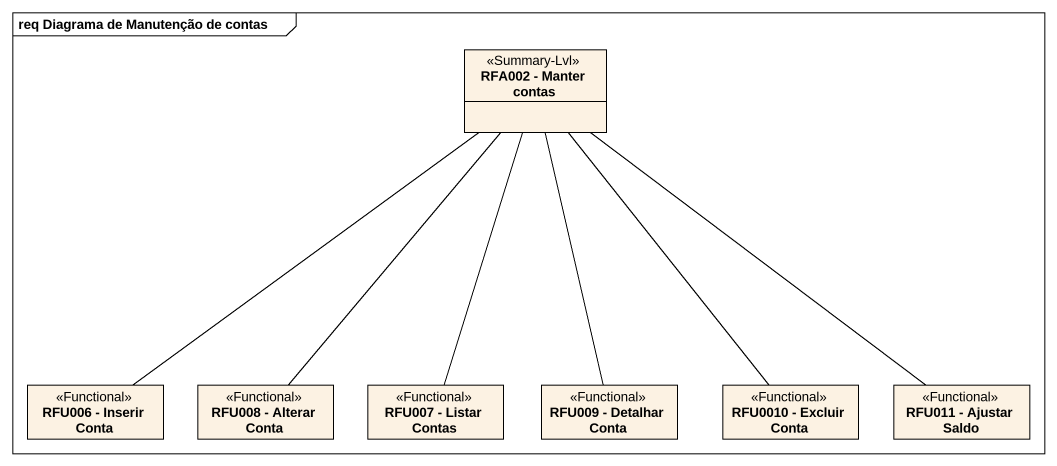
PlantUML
@startuml
mainframe req Diagrama de Manutenção de contas
hide circle
hide empty members
class "RFA002 - Manter contas" as RFA002_Manter_contas <<Summary-Lvl>>
class "RFU006 - Inserir Conta" as RFU006_Inserir_Conta <<Functional>>
class "RFU008 - Alterar Conta" as RFU008_Alterar_Conta <<Functional>>
class "RFU007 - Listar Contas" as RFU007_Listar_Contas <<Functional>>
class "RFU009 - Detalhar Conta" as RFU009_Detalhar_Conta <<Functional>>
class "RFU0010 - Excluir Conta" as RFU0010_Excluir_Conta <<Functional>>
class "RFU011 - Ajustar Saldo" as RFU011_Ajustar_Saldo <<Functional>>
RFU006_Inserir_Conta -up- RFA002_Manter_contas
RFU008_Alterar_Conta -up- RFA002_Manter_contas
RFU007_Listar_Contas -up- RFA002_Manter_contas
RFU009_Detalhar_Conta -up- RFA002_Manter_contas
RFU0010_Excluir_Conta -up- RFA002_Manter_contas
RFU011_Ajustar_Saldo -up- RFA002_Manter_contas
@enduml
